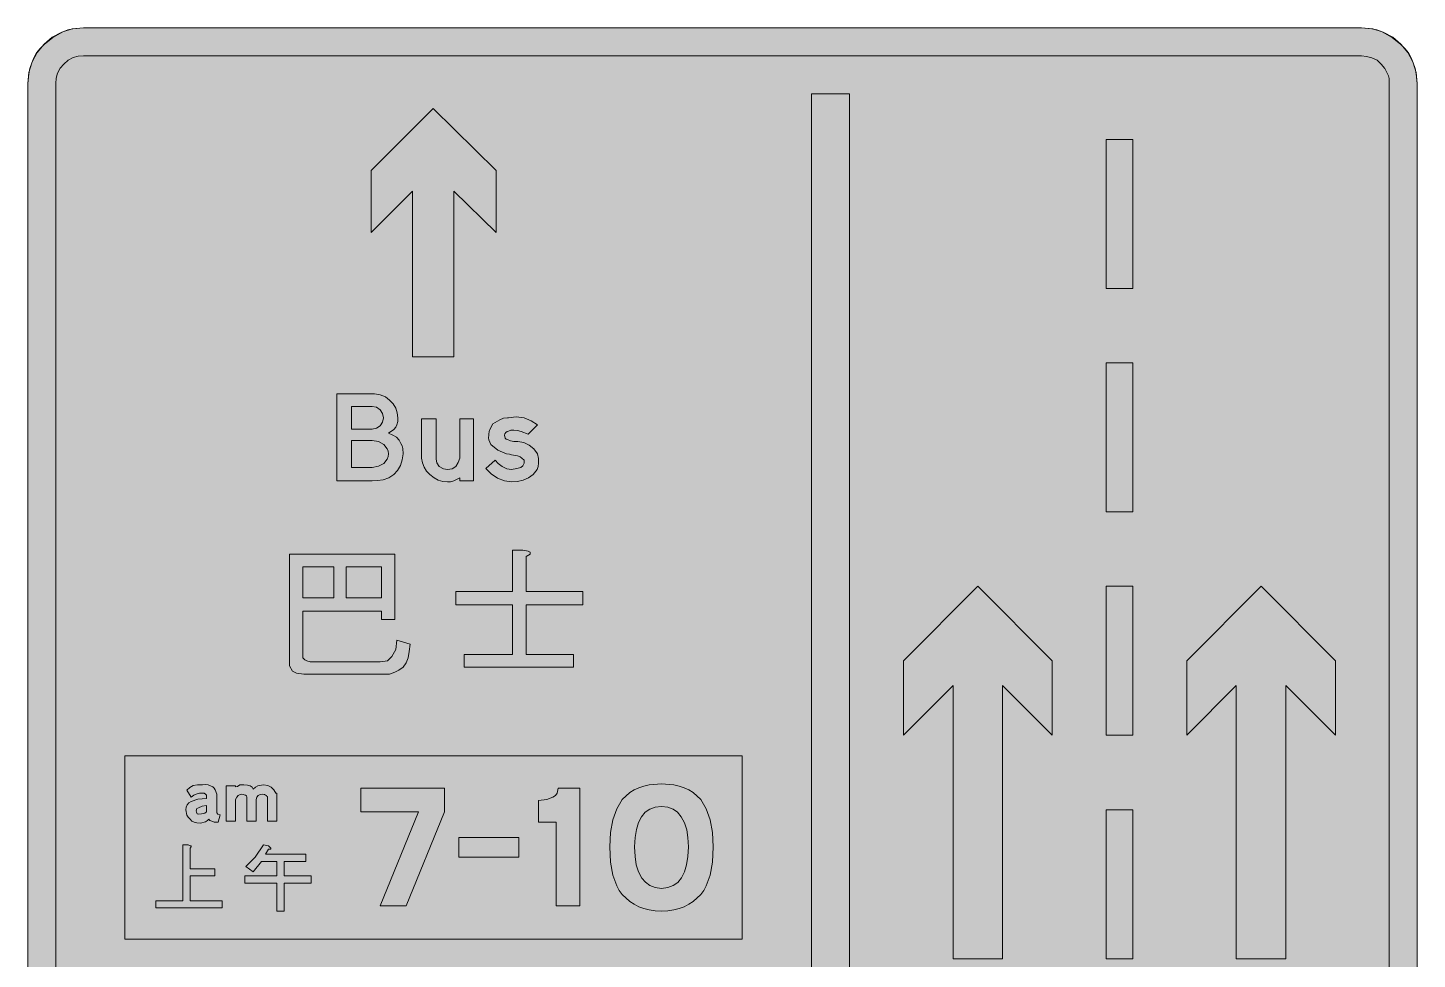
# Model space of a CAD drawing. Header units: metres. Extents: x 164 to 406, y 6 to 266.
# Drawn here: x 163.8 to 405.7, y 103.4 to 265.5 of the extents above; entities that cross this region are included whole.
import ezdxf

# ---------------------------------------------------------------- set-up
doc = ezdxf.new("R2010")
doc.units = ezdxf.units.M
for name, color, linetype, true_color in [('FILL_BLACK_000000', 7, 'Continuous', 0x000000), ('FILL_BLUE_0000FF', 7, 'Continuous', 0x0000ff), ('FILL_WHITE_FFFFFF', 7, 'Continuous', 0xffffff), ('STROKE_BLUE_0000FF', 7, 'Continuous', 0x0000ff)]:
    doc.layers.add(name, color=color, linetype=linetype, true_color=true_color)

msp = doc.modelspace()

# ---------------------------------------------------------------- hatches: boundary and pattern name
at = {"layer": 'FILL_BLACK_000000', "true_color": 0x000000}
h = msp.add_hatch(color=7, dxfattribs=at)
h.dxf.hatch_style = 1
h.paths.add_polyline_path([(196.25, 127.28), (195.84, 127.44), (195.5, 127.55), (195.3, 127.8), (195.08, 127.54), (194.72, 127.3), (193.86, 127.08), (193.25, 127.12), (192.76, 127.24), (192.37, 127.46), (192.06, 127.8), (191.72, 128.1), (191.5, 128.47), (191.34, 129.42), (191.4, 129.87), (191.57, 130.26), (191.86, 130.6), (192.26, 130.88), (193.39, 131.27), (194.94, 131.4), (194.94, 131.58), (194.92, 131.98), (194.76, 132.12), (194.49, 132.28), (194.22, 132.3), (193.68, 132.28), (193.14, 132.12), (192.69, 131.98), (192.24, 131.58), (191.52, 132.84), (191.99, 133.31), (192.6, 133.63), (193.34, 133.78), (194.22, 133.74), (194.73, 133.81), (195.19, 133.76), (196.02, 133.38), (196.26, 133.18), (196.45, 132.88), (196.74, 132.12), (196.74, 128.88), (196.88, 128.63), (197.28, 128.52), (196.92, 127.26), (196.25, 127.28)])
h.paths.add_polyline_path([(193.32, 128.7), (193.61, 128.63), (194.04, 128.7), (194.63, 128.81), (194.94, 129.06), (194.94, 130.14), (194.15, 130.03), (193.5, 129.78), (193.25, 129.64), (193.14, 129.24), (193.16, 128.97), (193.32, 128.7)], flags=16)
h = msp.add_hatch(color=7, dxfattribs=at)
h.dxf.hatch_style = 1
h.paths.add_polyline_path([(204.26, 132.06), (203.92, 131.87), (203.67, 131.59), (203.58, 131.22), (203.58, 127.44), (201.96, 127.44), (201.96, 131.58), (201.9, 131.82), (201.71, 131.98), (201.06, 132.12), (200.76, 132.06), (200.45, 131.87), (200.17, 131.59), (199.98, 131.22), (199.98, 127.44), (198.36, 127.44), (198.36, 133.56), (199.98, 133.56), (199.98, 133.38), (200.34, 133.49), (200.7, 133.74), (201.42, 133.74), (202.03, 133.7), (202.5, 133.58), (202.84, 133.36), (203.04, 133.02), (203.45, 133.36), (203.87, 133.58), (204.84, 133.74), (205.58, 133.64), (206.19, 133.36), (206.66, 132.9), (207, 132.3), (207.16, 132.28), (207.18, 132.12), (207.18, 131.94), (207.18, 127.44), (205.56, 127.44), (205.56, 131.58), (205.54, 131.74), (205.38, 131.76), (205.36, 131.92), (205.2, 131.94), (205, 132.1), (204.66, 132.12), (204.26, 132.06)])
h = msp.add_hatch(color=7, dxfattribs=at)
h.dxf.hatch_style = 1
h.paths.add_polyline_path([(231.84, 129.06), (221.76, 129.06), (221.76, 133.2), (236.34, 133.2), (236.34, 129.06), (229.68, 112.68), (225.18, 112.68), (231.84, 129.06)])
h = msp.add_hatch(color=7, dxfattribs=at)
h.dxf.hatch_style = 1
h.paths.add_polyline_path([(259.92, 112.68), (255.78, 112.68), (255.78, 127.26), (252.72, 127.26), (252.72, 131.04), (254.16, 131.22), (255.24, 131.58), (255.67, 131.87), (255.96, 132.3), (256.14, 133.2), (259.92, 133.2), (259.92, 112.68)])
h = msp.add_hatch(color=7, dxfattribs=at)
h.dxf.hatch_style = 1
h.paths.add_polyline_path([(282.6, 118.06), (281.93, 116.18), (281.49, 115.38), (280.98, 114.66), (279.66, 113.45), (278.91, 112.96), (278.1, 112.54), (277.22, 112.22), (276.27, 111.98), (275.25, 111.83), (274.14, 111.78), (273.03, 111.83), (272.01, 111.98), (271.06, 112.22), (270.18, 112.54), (269.37, 112.96), (268.62, 113.45), (267.3, 114.66), (266.79, 115.38), (266.36, 116.18), (265.68, 118.06), (265.28, 120.3), (265.14, 122.94), (265.28, 125.47), (265.68, 127.69), (266.36, 129.6), (267.3, 131.22), (268.62, 132.4), (269.37, 132.87), (270.18, 133.24), (271.06, 133.54), (272.01, 133.75), (274.14, 133.92), (276.27, 133.75), (277.22, 133.54), (278.1, 133.24), (278.91, 132.87), (279.66, 132.4), (280.98, 131.22), (281.93, 129.6), (282.6, 127.69), (283.01, 125.47), (283.14, 122.94), (283.01, 120.3), (282.6, 118.06)])
h.paths.add_polyline_path([(278.53, 125.95), (278.14, 127.14), (277.56, 128.16), (276.95, 128.97), (276.19, 129.53), (275.26, 129.86), (274.14, 129.96), (273.06, 129.85), (272.12, 129.52), (271.31, 128.97), (270.65, 128.2), (270.13, 127.22), (269.76, 126.01), (269.54, 124.59), (269.46, 122.94), (269.53, 121.29), (269.75, 119.83), (270.14, 118.59), (270.72, 117.54), (271.33, 116.8), (272.09, 116.23), (273.02, 115.87), (274.14, 115.74), (275.22, 115.86), (276.16, 116.21), (276.97, 116.78), (277.63, 117.58), (278.15, 118.61), (278.52, 119.84), (278.74, 121.29), (278.82, 122.94), (278.75, 124.57), (278.53, 125.95)], flags=16)
h = msp.add_hatch(color=7, dxfattribs=at)
h.dxf.hatch_style = 1
h.paths.add_polyline_path([(249.3, 124.56), (249.3, 121.14), (238.86, 121.14), (238.86, 124.56), (249.3, 124.56)])
h = msp.add_hatch(color=7, dxfattribs=at)
h.dxf.hatch_style = 1
h.paths.add_polyline_path([(192.06, 123.12), (192.24, 123.12), (192.24, 122.94), (192.06, 122.76), (192.06, 119.16), (196.38, 119.16), (196.38, 117.9), (192.06, 117.9), (192.06, 113.58), (197.64, 113.58), (197.64, 112.32), (186.12, 112.32), (186.12, 113.58), (190.8, 113.58), (190.8, 123.3), (191.7, 123.3), (192.06, 123.12)])
h = msp.add_hatch(color=7, dxfattribs=at)
h.dxf.hatch_style = 1
h.paths.add_polyline_path([(203.4, 121.14), (204.84, 123.3), (205.74, 123.12), (206.1, 122.76), (206.1, 122.58), (205.74, 122.58), (205.2, 121.68), (212.22, 121.68), (212.22, 120.42), (208.44, 120.42), (208.44, 117.9), (213.12, 117.9), (213.12, 116.64), (208.44, 116.64), (208.44, 111.78), (207.18, 111.78), (207.18, 116.64), (201.6, 116.64), (201.6, 117.9), (207.18, 117.9), (207.18, 120.42), (204.48, 120.42), (203.04, 118.62), (201.78, 119.52), (203.4, 121.14)])
at = {"layer": 'FILL_BLUE_0000FF', "true_color": 0x0000ff}
h = msp.add_hatch(color=7, dxfattribs=at)
h.dxf.hatch_style = 1
h.paths.add_polyline_path([(400.79, 15), (400.55, 14.13), (400.1, 13.26), (399.42, 12.42), (398.68, 11.82), (397.85, 11.36), (396.94, 11.08), (396, 10.98), (173.52, 10.98), (172.55, 11.09), (171.72, 11.34), (170.78, 11.88), (170.1, 12.42), (169.42, 13.26), (168.98, 14.13), (168.73, 15), (168.66, 15.84), (168.66, 255.78), (168.73, 256.72), (168.98, 257.62), (169.42, 258.46), (170.1, 259.2), (170.84, 259.88), (171.68, 260.32), (172.58, 260.57), (173.52, 260.64), (396, 260.64), (396.9, 260.53), (397.8, 260.28), (398.75, 259.87), (399.42, 259.2), (400.1, 258.39), (400.5, 257.58), (400.71, 257.15), (400.82, 256.68), (400.86, 255.78), (400.86, 15.84), (400.79, 15)])
at = {"layer": 'FILL_WHITE_FFFFFF', "true_color": 0xffffff}
h = msp.add_hatch(color=7, dxfattribs=at)
h.dxf.hatch_style = 1
h.paths.add_polyline_path([(405.56, 14.13), (405.34, 13.26), (405, 12.42), (404.66, 11.51), (404.19, 10.64), (403.58, 9.81), (402.84, 9), (401.36, 7.78), (399.6, 6.84), (397.8, 6.43), (396, 6.3), (173.52, 6.3), (171.65, 6.43), (169.92, 6.84), (168.17, 7.78), (166.68, 9), (165.94, 9.81), (165.33, 10.64), (164.86, 11.51), (164.52, 12.42), (164.18, 13.26), (163.96, 14.13), (163.8, 15.84), (163.8, 255.78), (163.96, 257.51), (164.18, 258.44), (164.52, 259.38), (164.86, 260.29), (165.33, 261.13), (165.94, 261.91), (166.68, 262.62), (168.17, 263.83), (169.92, 264.78), (170.76, 265.12), (171.65, 265.34), (173.52, 265.5), (396, 265.5), (397.8, 265.34), (398.68, 265.12), (399.6, 264.78), (401.36, 263.83), (402.84, 262.62), (403.58, 261.91), (404.19, 261.13), (404.66, 260.29), (405, 259.38), (405.34, 258.44), (405.56, 257.51), (405.72, 255.78), (405.72, 15.84), (405.56, 14.13)])
h = msp.add_hatch(color=7, dxfattribs=at)
h.dxf.hatch_style = 1
h.paths.add_polyline_path([(306.9, 253.98), (306.9, 17.64), (300.24, 17.64), (300.24, 253.98), (306.9, 253.98)])
h = msp.add_hatch(color=7, dxfattribs=at)
h.dxf.hatch_style = 1
h.paths.add_polyline_path([(245.34, 229.86), (237.96, 237.06), (237.96, 208.26), (230.76, 208.26), (230.76, 237.06), (223.56, 229.86), (223.56, 240.66), (234.36, 251.46), (245.34, 240.66), (245.34, 229.86)])
h = msp.add_hatch(color=7, dxfattribs=at)
h.dxf.hatch_style = 1
h.paths.add_polyline_path([(356.22, 246.06), (356.22, 220.14), (351.54, 220.14), (351.54, 246.06), (356.22, 246.06)])
h = msp.add_hatch(color=7, dxfattribs=at)
h.dxf.hatch_style = 1
h.paths.add_polyline_path([(356.22, 207.18), (356.22, 181.26), (351.54, 181.26), (351.54, 207.18), (356.22, 207.18)])
h = msp.add_hatch(color=7, dxfattribs=at)
h.dxf.hatch_style = 1
h.paths.add_polyline_path([(228.44, 193.75), (228.78, 193.14), (228.99, 192.73), (229.1, 192.31), (229.14, 191.34), (229.01, 190.3), (228.67, 189.34), (228.15, 188.48), (227.52, 187.74), (226.65, 187.19), (225.7, 186.86), (224.71, 186.7), (223.74, 186.66), (217.62, 186.66), (217.62, 201.78), (223.02, 201.78), (224.17, 201.81), (225.18, 201.64), (226.06, 201.27), (226.8, 200.7), (227.4, 200.07), (227.86, 199.3), (228.14, 198.47), (228.24, 197.64), (228.22, 197.01), (228.06, 196.38), (227.86, 195.98), (227.54, 195.59), (226.62, 194.94), (227.36, 194.63), (227.97, 194.24), (228.44, 193.75)])
h.paths.add_polyline_path([(225.14, 196.24), (225.56, 196.87), (225.72, 197.64), (225.56, 198.4), (225.14, 199.03), (224.51, 199.46), (223.74, 199.62), (220.14, 199.62), (220.14, 195.66), (223.74, 195.66), (224.51, 195.82), (225.14, 196.24)], flags=16)
h.paths.add_polyline_path([(225.79, 189.7), (226.4, 190.44), (226.56, 190.88), (226.62, 191.34), (226.56, 191.8), (226.4, 192.24), (225.79, 192.98), (224.87, 193.49), (223.74, 193.68), (220.14, 193.68), (220.14, 189), (223.74, 189), (224.87, 189.19), (225.79, 189.7)], flags=16)
h = msp.add_hatch(color=7, dxfattribs=at)
h.dxf.hatch_style = 1
h.paths.add_polyline_path([(236.07, 186.55), (235.28, 186.77), (234.53, 187.16), (233.82, 187.74), (233.24, 188.34), (232.83, 189.04), (232.55, 189.82), (232.38, 190.62), (232.38, 197.46), (234.9, 197.46), (234.9, 190.44), (235.04, 189.81), (235.44, 189.18), (236.16, 188.77), (236.88, 188.64), (237.67, 188.77), (238.32, 189.18), (238.75, 189.83), (239.04, 190.62), (239.04, 197.46), (241.38, 197.46), (241.38, 186.66), (239.04, 186.66), (239.04, 187.2), (237.96, 186.66), (237.42, 186.5), (236.88, 186.48), (236.07, 186.55)])
h = msp.add_hatch(color=7, dxfattribs=at)
h.dxf.hatch_style = 1
h.paths.add_polyline_path([(247.86, 193.61), (248.4, 193.5), (248.76, 193.5), (249.12, 193.5), (250.16, 193.34), (251.1, 192.89), (251.9, 192.21), (252.54, 191.34), (252.7, 190.53), (252.72, 189.72), (252.66, 189.18), (252.47, 188.66), (251.82, 187.74), (250.98, 187.16), (250.07, 186.77), (249.09, 186.55), (248.04, 186.48), (246.81, 186.64), (245.59, 187.11), (244.47, 187.85), (243.54, 188.82), (245.16, 190.26), (245.72, 189.65), (246.42, 189.18), (247.23, 188.77), (248.04, 188.64), (248.94, 188.82), (249.66, 189), (250, 189.29), (250.2, 189.72), (250.2, 190.26), (249.84, 190.62), (249.51, 190.86), (249.08, 191.02), (248.04, 191.16), (247.66, 191.32), (247.14, 191.34), (245.66, 192.01), (244.44, 192.96), (244.06, 193.77), (244.01, 194.17), (244.08, 194.58), (244.08, 194.76), (244.14, 195.27), (244.31, 195.73), (244.8, 196.56), (245.99, 197.3), (246.65, 197.55), (247.32, 197.64), (247.5, 197.64), (248.85, 197.77), (250.2, 197.64), (251.44, 197.08), (252.54, 196.38), (250.92, 194.76), (249.73, 195.25), (249.07, 195.42), (248.4, 195.48), (247.88, 195.46), (247.5, 195.3), (247.24, 195.24), (247.01, 195.07), (246.84, 194.84), (246.78, 194.58), (246.92, 194.08), (247.08, 193.92), (247.32, 193.86), (247.86, 193.61)])
h = msp.add_hatch(color=7, dxfattribs=at)
h.dxf.hatch_style = 1
h.paths.add_polyline_path([(250.92, 174.42), (251.28, 174.24), (251.28, 173.88), (250.56, 173.52), (250.56, 167.4), (260.46, 167.4), (260.46, 165.06), (250.56, 165.06), (250.56, 156.42), (258.84, 156.42), (258.84, 154.26), (239.76, 154.26), (239.76, 156.42), (248.22, 156.42), (248.22, 165.06), (238.32, 165.06), (238.32, 167.4), (248.22, 167.4), (248.22, 174.6), (250.02, 174.6), (250.92, 174.42)])
h = msp.add_hatch(color=7, dxfattribs=at)
h.dxf.hatch_style = 1
h.paths.add_polyline_path([(225.36, 162.54), (225.36, 163.98), (211.68, 163.98), (211.68, 155.88), (212.04, 155.52), (212.4, 155.34), (212.94, 155.16), (225.18, 155.16), (226.44, 155.34), (227.16, 156.06), (227.88, 157.32), (228.06, 158.94), (230.4, 158.22), (230.22, 156.96), (230.04, 155.88), (229.68, 154.98), (229.14, 154.26), (228.42, 153.72), (227.7, 153.36), (226.8, 153), (211.86, 153), (210.6, 153.18), (209.88, 153.54), (209.34, 154.44), (209.34, 173.88), (227.7, 173.88), (227.7, 162.54), (225.36, 162.54)])
h.paths.add_polyline_path([(211.68, 171.72), (211.68, 166.32), (217.08, 166.32), (217.08, 171.72), (211.68, 171.72)], flags=16)
h.paths.add_polyline_path([(225.36, 171.72), (219.24, 171.72), (219.24, 166.32), (225.36, 166.32), (225.36, 171.72)], flags=16)
h = msp.add_hatch(color=7, dxfattribs=at)
h.dxf.hatch_style = 1
h.paths.add_polyline_path([(329.22, 168.3), (342.18, 155.34), (342.18, 142.38), (333.54, 151.02), (333.54, 103.5), (324.9, 103.5), (324.9, 151.02), (316.26, 142.38), (316.26, 155.34), (329.22, 168.3)])
h = msp.add_hatch(color=7, dxfattribs=at)
h.dxf.hatch_style = 1
h.paths.add_polyline_path([(356.22, 168.3), (356.22, 142.38), (351.54, 142.38), (351.54, 168.3), (356.22, 168.3)])
h = msp.add_hatch(color=7, dxfattribs=at)
h.dxf.hatch_style = 1
h.paths.add_polyline_path([(391.5, 155.34), (391.5, 142.38), (382.86, 151.02), (382.86, 103.5), (374.22, 103.5), (374.22, 151.02), (365.58, 142.38), (365.58, 155.34), (378.54, 168.3), (391.5, 155.34)])
h = msp.add_hatch(color=7, dxfattribs=at)
h.dxf.hatch_style = 1
h.paths.add_polyline_path([(288.18, 138.78), (288.18, 106.92), (180.72, 106.92), (180.72, 138.78), (288.18, 138.78)])
h = msp.add_hatch(color=7, dxfattribs=at)
h.dxf.hatch_style = 1
h.paths.add_polyline_path([(356.22, 129.42), (356.22, 103.5), (351.54, 103.5), (351.54, 129.42), (356.22, 129.42)])

# ---------------------------------------------------------------- linework, layer by layer
at = {"layer": 'FILL_BLACK_000000', "lineweight": 0, "true_color": 0x000000}
for points in [[(196.25, 127.28), (195.84, 127.44), (195.5, 127.55), (195.3, 127.8), (195.08, 127.54), (194.72, 127.3), (193.86, 127.08), (193.25, 127.12), (192.76, 127.24), (192.37, 127.46), (192.06, 127.8), (191.72, 128.1), (191.5, 128.47), (191.34, 129.42), (191.4, 129.87), (191.57, 130.26), (191.86, 130.6), (192.26, 130.88), (193.39, 131.27), (194.94, 131.4), (194.94, 131.58), (194.92, 131.98), (194.76, 132.12), (194.49, 132.28), (194.22, 132.3), (193.68, 132.28), (193.14, 132.12), (192.69, 131.98), (192.24, 131.58), (191.52, 132.84), (191.99, 133.31), (192.6, 133.63), (193.34, 133.78), (194.22, 133.74), (194.73, 133.81), (195.19, 133.76), (196.02, 133.38), (196.26, 133.18), (196.45, 132.88), (196.74, 132.12), (196.74, 128.88), (196.88, 128.63), (197.28, 128.52), (196.92, 127.26)], [(204.26, 132.06), (203.92, 131.87), (203.67, 131.59), (203.58, 131.22), (203.58, 127.44), (201.96, 127.44), (201.96, 131.58), (201.9, 131.82), (201.71, 131.98), (201.06, 132.12), (200.76, 132.06), (200.45, 131.87), (200.17, 131.59), (199.98, 131.22), (199.98, 127.44), (198.36, 127.44), (198.36, 133.56), (199.98, 133.56), (199.98, 133.38), (200.34, 133.49), (200.7, 133.74), (201.42, 133.74), (202.03, 133.7), (202.5, 133.58), (202.84, 133.36), (203.04, 133.02), (203.45, 133.36), (203.87, 133.58), (204.84, 133.74), (205.58, 133.64), (206.19, 133.36), (206.66, 132.9), (207, 132.3), (207.16, 132.28), (207.18, 132.12), (207.18, 131.94), (207.18, 127.44), (205.56, 127.44), (205.56, 131.58), (205.54, 131.74), (205.38, 131.76), (205.36, 131.92), (205.2, 131.94), (205, 132.1), (204.66, 132.12)], [(231.84, 129.06), (221.76, 129.06), (221.76, 133.2), (236.34, 133.2), (236.34, 129.06), (229.68, 112.68), (225.18, 112.68)], [(259.92, 112.68), (255.78, 112.68), (255.78, 127.26), (252.72, 127.26), (252.72, 131.04), (254.16, 131.22), (255.24, 131.58), (255.67, 131.87), (255.96, 132.3), (256.14, 133.2), (259.92, 133.2)], [(282.6, 118.06), (281.93, 116.18), (281.49, 115.38), (280.98, 114.66), (279.66, 113.45), (278.91, 112.96), (278.1, 112.54), (277.22, 112.22), (276.27, 111.98), (275.25, 111.83), (274.14, 111.78), (273.03, 111.83), (272.01, 111.98), (271.06, 112.22), (270.18, 112.54), (269.37, 112.96), (268.62, 113.45), (267.3, 114.66), (266.79, 115.38), (266.36, 116.18), (265.68, 118.06), (265.28, 120.3), (265.14, 122.94), (265.28, 125.47), (265.68, 127.69), (266.36, 129.6), (267.3, 131.22), (268.62, 132.4), (269.37, 132.87), (270.18, 133.24), (271.06, 133.54), (272.01, 133.75), (274.14, 133.92), (276.27, 133.75), (277.22, 133.54), (278.1, 133.24), (278.91, 132.87), (279.66, 132.4), (280.98, 131.22), (281.93, 129.6), (282.6, 127.69), (283.01, 125.47), (283.14, 122.94), (283.01, 120.3)], [(193.32, 128.7), (193.61, 128.63), (194.04, 128.7), (194.63, 128.81), (194.94, 129.06), (194.94, 130.14), (194.15, 130.03), (193.5, 129.78), (193.25, 129.64), (193.14, 129.24), (193.16, 128.97)], [(278.53, 125.95), (278.14, 127.14), (277.56, 128.16), (276.95, 128.97), (276.19, 129.53), (275.26, 129.86), (274.14, 129.96), (273.06, 129.85), (272.12, 129.52), (271.31, 128.97), (270.65, 128.2), (270.13, 127.22), (269.76, 126.01), (269.54, 124.59), (269.46, 122.94), (269.53, 121.29), (269.75, 119.83), (270.14, 118.59), (270.72, 117.54), (271.33, 116.8), (272.09, 116.23), (273.02, 115.87), (274.14, 115.74), (275.22, 115.86), (276.16, 116.21), (276.97, 116.78), (277.63, 117.58), (278.15, 118.61), (278.52, 119.84), (278.74, 121.29), (278.82, 122.94), (278.75, 124.57)], [(249.3, 124.56), (249.3, 121.14), (238.86, 121.14), (238.86, 124.56)], [(192.06, 123.12), (192.24, 123.12), (192.24, 122.94), (192.06, 122.76), (192.06, 119.16), (196.38, 119.16), (196.38, 117.9), (192.06, 117.9), (192.06, 113.58), (197.64, 113.58), (197.64, 112.32), (186.12, 112.32), (186.12, 113.58), (190.8, 113.58), (190.8, 123.3), (191.7, 123.3)], [(203.4, 121.14), (204.84, 123.3), (205.74, 123.12), (206.1, 122.76), (206.1, 122.58), (205.74, 122.58), (205.2, 121.68), (212.22, 121.68), (212.22, 120.42), (208.44, 120.42), (208.44, 117.9), (213.12, 117.9), (213.12, 116.64), (208.44, 116.64), (208.44, 111.78), (207.18, 111.78), (207.18, 116.64), (201.6, 116.64), (201.6, 117.9), (207.18, 117.9), (207.18, 120.42), (204.48, 120.42), (203.04, 118.62), (201.78, 119.52)]]:
    msp.add_lwpolyline(points, close=True, dxfattribs=at)
at = {"layer": 'FILL_BLUE_0000FF', "lineweight": 0, "true_color": 0x0000ff}
msp.add_lwpolyline([(168.66, 15.84), (168.66, 255.78), (168.73, 256.72), (168.98, 257.62), (169.42, 258.46), (170.1, 259.2), (170.84, 259.88), (171.68, 260.32), (172.58, 260.57), (173.52, 260.64), (396, 260.64), (396.9, 260.53), (397.8, 260.28), (398.75, 259.87), (399.42, 259.2), (400.1, 258.39), (400.5, 257.58), (400.71, 257.15), (400.82, 256.68), (400.86, 255.78), (400.86, 15.84)], dxfattribs=at)
at = {"layer": 'FILL_WHITE_FFFFFF', "lineweight": 0, "true_color": 0xffffff}
msp.add_lwpolyline([(163.8, 15.84), (163.8, 255.78), (163.96, 257.51), (164.18, 258.44), (164.52, 259.38), (164.86, 260.29), (165.33, 261.13), (165.94, 261.91), (166.68, 262.62), (168.17, 263.83), (169.92, 264.78), (170.76, 265.12), (171.65, 265.34), (173.52, 265.5), (396, 265.5), (397.8, 265.34), (398.68, 265.12), (399.6, 264.78), (401.36, 263.83), (402.84, 262.62), (403.58, 261.91), (404.19, 261.13), (404.66, 260.29), (405, 259.38), (405.34, 258.44), (405.56, 257.51), (405.72, 255.78), (405.72, 15.84)], dxfattribs=at)
for points in [[(306.9, 253.98), (306.9, 17.64), (300.24, 17.64), (300.24, 253.98)], [(245.34, 229.86), (237.96, 237.06), (237.96, 208.26), (230.76, 208.26), (230.76, 237.06), (223.56, 229.86), (223.56, 240.66), (234.36, 251.46), (245.34, 240.66)], [(356.22, 246.06), (356.22, 220.14), (351.54, 220.14), (351.54, 246.06)], [(356.22, 207.18), (356.22, 181.26), (351.54, 181.26), (351.54, 207.18)], [(228.44, 193.75), (228.78, 193.14), (228.99, 192.73), (229.1, 192.31), (229.14, 191.34), (229.01, 190.3), (228.67, 189.34), (228.15, 188.48), (227.52, 187.74), (226.65, 187.19), (225.7, 186.86), (224.71, 186.7), (223.74, 186.66), (217.62, 186.66), (217.62, 201.78), (223.02, 201.78), (224.17, 201.81), (225.18, 201.64), (226.06, 201.27), (226.8, 200.7), (227.4, 200.07), (227.86, 199.3), (228.14, 198.47), (228.24, 197.64), (228.22, 197.01), (228.06, 196.38), (227.86, 195.98), (227.54, 195.59), (226.62, 194.94), (227.36, 194.63), (227.97, 194.24)], [(225.14, 196.24), (225.56, 196.87), (225.72, 197.64), (225.56, 198.4), (225.14, 199.03), (224.51, 199.46), (223.74, 199.62), (220.14, 199.62), (220.14, 195.66), (223.74, 195.66), (224.51, 195.82)], [(236.07, 186.55), (235.28, 186.77), (234.53, 187.16), (233.82, 187.74), (233.24, 188.34), (232.83, 189.04), (232.55, 189.82), (232.38, 190.62), (232.38, 197.46), (234.9, 197.46), (234.9, 190.44), (235.04, 189.81), (235.44, 189.18), (236.16, 188.77), (236.88, 188.64), (237.67, 188.77), (238.32, 189.18), (238.75, 189.83), (239.04, 190.62), (239.04, 197.46), (241.38, 197.46), (241.38, 186.66), (239.04, 186.66), (239.04, 187.2), (237.96, 186.66), (237.42, 186.5), (236.88, 186.48)], [(247.86, 193.61), (248.4, 193.5), (248.76, 193.5), (249.12, 193.5), (250.16, 193.34), (251.1, 192.89), (251.9, 192.21), (252.54, 191.34), (252.7, 190.53), (252.72, 189.72), (252.66, 189.18), (252.47, 188.66), (251.82, 187.74), (250.98, 187.16), (250.07, 186.77), (249.09, 186.55), (248.04, 186.48), (246.81, 186.64), (245.59, 187.11), (244.47, 187.85), (243.54, 188.82), (245.16, 190.26), (245.72, 189.65), (246.42, 189.18), (247.23, 188.77), (248.04, 188.64), (248.94, 188.82), (249.66, 189), (250, 189.29), (250.2, 189.72), (250.2, 190.26), (249.84, 190.62), (249.51, 190.86), (249.08, 191.02), (248.04, 191.16), (247.66, 191.32), (247.14, 191.34), (245.66, 192.01), (244.44, 192.96), (244.06, 193.77), (244.01, 194.17), (244.08, 194.58), (244.08, 194.76), (244.14, 195.27), (244.31, 195.73), (244.8, 196.56), (245.99, 197.3), (246.65, 197.55), (247.32, 197.64), (247.5, 197.64), (248.85, 197.77), (250.2, 197.64), (251.44, 197.08), (252.54, 196.38), (250.92, 194.76), (249.73, 195.25), (249.07, 195.42), (248.4, 195.48), (247.88, 195.46), (247.5, 195.3), (247.24, 195.24), (247.01, 195.07), (246.84, 194.84), (246.78, 194.58), (246.92, 194.08), (247.08, 193.92), (247.32, 193.86)], [(225.79, 189.7), (226.4, 190.44), (226.56, 190.88), (226.62, 191.34), (226.56, 191.8), (226.4, 192.24), (225.79, 192.98), (224.87, 193.49), (223.74, 193.68), (220.14, 193.68), (220.14, 189), (223.74, 189), (224.87, 189.19)], [(250.92, 174.42), (251.28, 174.24), (251.28, 173.88), (250.56, 173.52), (250.56, 167.4), (260.46, 167.4), (260.46, 165.06), (250.56, 165.06), (250.56, 156.42), (258.84, 156.42), (258.84, 154.26), (239.76, 154.26), (239.76, 156.42), (248.22, 156.42), (248.22, 165.06), (238.32, 165.06), (238.32, 167.4), (248.22, 167.4), (248.22, 174.6), (250.02, 174.6)], [(225.36, 162.54), (225.36, 163.98), (211.68, 163.98), (211.68, 155.88), (212.04, 155.52), (212.4, 155.34), (212.94, 155.16), (225.18, 155.16), (226.44, 155.34), (227.16, 156.06), (227.88, 157.32), (228.06, 158.94), (230.4, 158.22), (230.22, 156.96), (230.04, 155.88), (229.68, 154.98), (229.14, 154.26), (228.42, 153.72), (227.7, 153.36), (226.8, 153), (211.86, 153), (210.6, 153.18), (209.88, 153.54), (209.34, 154.44), (209.34, 173.88), (227.7, 173.88), (227.7, 162.54)], [(211.68, 171.72), (211.68, 166.32), (217.08, 166.32), (217.08, 171.72)], [(225.36, 171.72), (219.24, 171.72), (219.24, 166.32), (225.36, 166.32)], [(329.22, 168.3), (342.18, 155.34), (342.18, 142.38), (333.54, 151.02), (333.54, 103.5), (324.9, 103.5), (324.9, 151.02), (316.26, 142.38), (316.26, 155.34)], [(356.22, 168.3), (356.22, 142.38), (351.54, 142.38), (351.54, 168.3)], [(391.5, 155.34), (391.5, 142.38), (382.86, 151.02), (382.86, 103.5), (374.22, 103.5), (374.22, 151.02), (365.58, 142.38), (365.58, 155.34), (378.54, 168.3)], [(356.22, 129.42), (356.22, 103.5), (351.54, 103.5), (351.54, 129.42)]]:
    msp.add_lwpolyline(points, close=True, dxfattribs=at)
at = {"layer": 'FILL_WHITE_FFFFFF', "lineweight": 0, "true_color": 0x0000ff}
msp.add_lwpolyline([(288.18, 138.78), (288.18, 106.92), (180.72, 106.92), (180.72, 138.78)], close=True, dxfattribs=at)
at = {"layer": 'STROKE_BLUE_0000FF', "lineweight": 0, "true_color": 0x0000ff}
for points in [[(163.8, 255.78), (164, 257.75), (164.56, 259.58), (165.45, 261.23), (166.64, 262.66), (168.07, 263.85), (169.72, 264.74), (171.55, 265.3), (173.52, 265.5)], [(173.52, 265.5), (396, 265.5)], [(396, 265.5), (397.97, 265.3), (399.8, 264.74), (401.45, 263.85), (402.88, 262.66), (404.07, 261.23), (404.96, 259.58), (405.52, 257.75), (405.72, 255.78)], [(163.8, 15.84), (163.8, 255.78)], [(405.72, 255.78), (405.72, 15.84)]]:
    msp.add_lwpolyline(points, dxfattribs=at)

doc.saveas('drawing.dxf')
